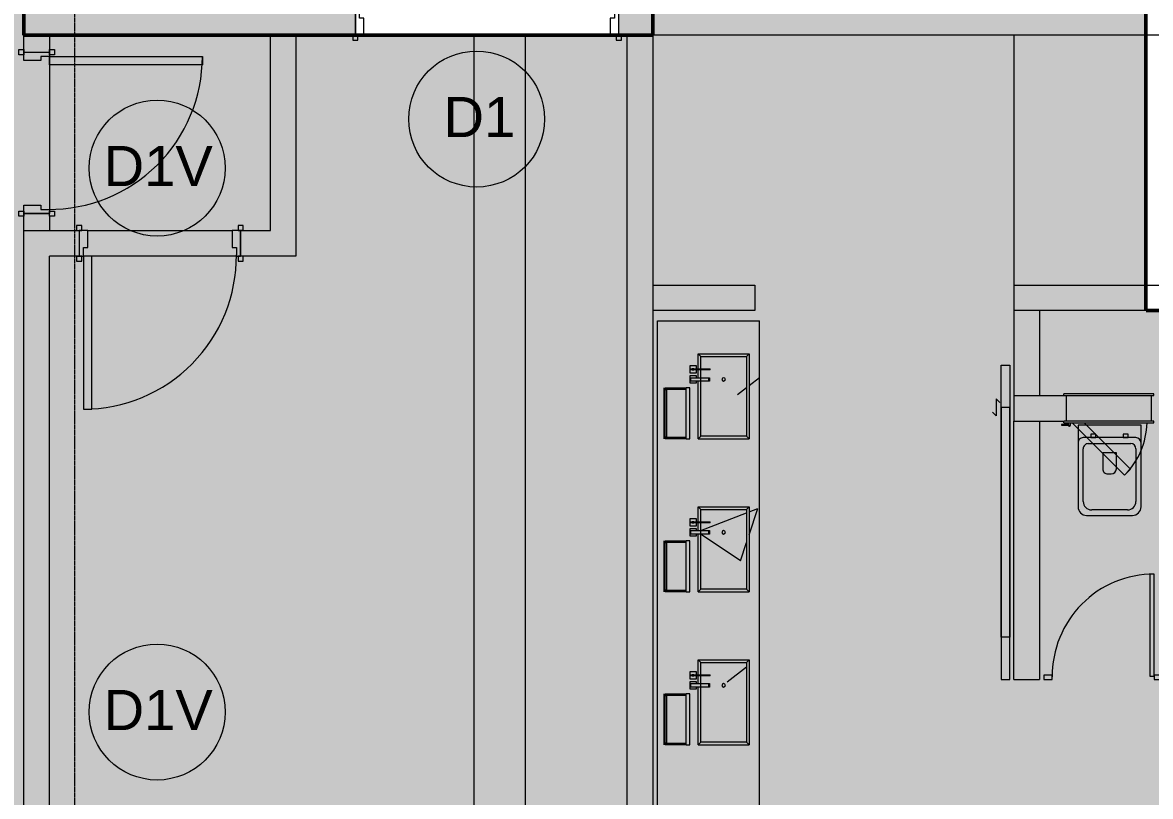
# Model space of a CAD drawing. Header units: millimetres. Extents: x 15878 to 679837, y -72324 to 391440.
# Drawn here: x 189474 to 196110, y 45479 to 50031 of the extents above; entities that cross this region are included whole.
import ezdxf

# ---------------------------------------------------------------- set-up
doc = ezdxf.new("R2010")
doc.units = ezdxf.units.MM
doc.linetypes.add('Demolished', pattern=[4.8, 3.2, -1.6])
doc.linetypes.add('Grid Line__1_200_', pattern=[10.5, 6, -1.5, 1.5, -1.5])
for name, color, linetype, lineweight in [('A-DETL', 90, 'Continuous', 5), ('A-DETL-GENF', 92, 'Continuous', 5), ('A-DETL-THIN', 151, 'Continuous', 5), ('A-DOOR', 31, 'Continuous', 5), ('A-DOOR-FRAM', 31, 'Continuous', 5), ('A-FLOR', 192, 'Continuous', 5), ('A-GENM', 13, 'Continuous', 5), ('A-WALL', 113, 'Continuous', 5), ('A-WALL-PATT', 111, 'Continuous', 18), ('G-ANNO-TEXT', 231, 'Continuous', 5), ('P-SANR-FIXT', 6, 'Continuous', 5), ('S-GRID', 1, 'Continuous', 5)]:
    doc.layers.add(name, color=color, linetype=linetype, lineweight=lineweight)
doc.styles.add('Swis721 BT_2', font='swiss.ttf', dxfattribs={"height": 236.51772})
pattern_1 = [(50, (114192.5, 0), (3643.68, -318.78), [381, -4191]), (355, (114192.5, 0), (-704.86, 3821.14), [304.8, -3352.8]), (100.451, (114496, -26.6), (2938.85, 3502.33), [323.8, -3561.8]), (46.184, (114192.5, 1016), (5421.58, -840.86), [571.5, -6286.5]), (96.636, (114644.3, 946), (4748.05, 4948.55), [485.7, -5342.7]), (351.184, (114192.5, 1016), (4748.1, 4948.5), [457.2, -5029.2]), (21, (114700.5, 762), (3032.29, -2045.3), [381, -4191]), (326, (114700.5, 762), (1236.04, 3683.76), [304.8, -3352.8]), (71.451, (114953.2, 591.6), (4268.34, 1638.42), [323.8, -3561.8]), (37.5, (114192.5, 0), (61.772, 1691.1), [167.64, -3144.52, 167.64, -3235.96, -3365.5]), (37.5, (114192.5, 0), (61.772, 1691.1), [-6715.76, 167.64, -3197.86]), (7.5, (114192.5, 0), (1336.393, 2003.61), [167.64, -1772.92, 167.64, -3068.32, -1282.7]), (7.5, (114192.5, 0), (1336.393, 2003.61), [-5176.52, 167.64, -1115.06]), (327.5, (113059.7, 0), (2711.818, -114.579), [167.64, -1102.36, 167.64, -3794.76, -5257.8]), (327.5, (113059.7, 0), (2711.818, -114.579), [-5232.4, 167.64, -5090.16]), (317.5, (112551.7, 0), (2962.586, 508.533), [167.64, -1483.36, 167.64, -2463.8, -3733.8]), (317.5, (112551.7, 0), (2962.586, 508.533), [-4282.44, 167.64, -3566.16])]
pattern_2 = [(50, (114192.5, 0), (3643.68, -318.78), [381, -4191]), (355, (114192.5, 0), (-704.86, 3821.14), [304.8, -3352.8]), (100.451, (114496, -26.6), (2938.85, 3502.33), [323.8, -3561.8]), (46.184, (114192.5, 1016), (5421.58, -840.86), [571.5, -6286.5]), (96.636, (114644.3, 946), (4748.05, 4948.55), [485.7, -5342.7]), (351.184, (114192.5, 1016), (4748.1, 4948.5), [457.2, -5029.2]), (21, (114700.5, 762), (3032.29, -2045.3), [381, -4191]), (326, (114700.5, 762), (1236.04, 3683.76), [304.8, -3352.8]), (71.451, (114953.2, 591.6), (4268.34, 1638.42), [323.8, -3561.8]), (37.5, (114192.5, 0), (61.772, 1691.1), [167.64, -3144.52, 167.64, -3235.96, -3365.5]), (37.5, (114192.5, 0), (61.772, 1691.1), [-6715.76, 167.64, -3197.86]), (7.5, (114192.5, 0), (1336.393, 2003.61), [167.64, -1772.92, 167.64, -3068.32, -1282.7]), (7.5, (114192.5, 0), (1336.393, 2003.61), [-5176.52, 167.64, -1115.06]), (327.5, (113059.7, 0), (2711.818, -114.579), [167.64, -1102.36, 167.64, -3794.76, -5257.8]), (327.5, (113059.7, 0), (2711.818, -114.579), [-5232.4, 167.64, -5090.16]), (317.5, (112551.7, 0), (2962.586, 508.533), [167.64, -1483.36, 167.64, -2463.8, -3733.8]), (317.5, (112551.7, 0), (2962.586, 508.533), [-4282.44, 167.64, -3566.16])]

# ---------------------------------------------------------------- blocks, each defined once
blk = doc.blocks.new('DLN_Partition Door - 600x2100_100x25 _WH_GH_-15328233-G_F')
at = {"layer": 'A-DOOR', "color": 253}
for p, q in [((20, -509.1), (20, -534.1)), ((620, -509.1), (20, -509.1)), ((620, -534.1), (620, -509.1)), ((20, -534.1), (620, -534.1))]:
    blk.add_line(p, q, dxfattribs=at)
blk.add_arc((20, -534.1), 600, 0, 90.5, dxfattribs=at)
at = {"layer": 'P-SANR-FIXT', "color": 253}
for p, q in [((25, 115.9), (0, 115.9)), ((0, 115.9), (0, 65.9)), ((25, 65.9), (25, 115.9)), ((0, 65.9), (25, 65.9)), ((25, -534.1), (0, -534.1)), ((0, -534.1), (0, -684.1)), ((25, -684.1), (25, -534.1)), ((0, -684.1), (25, -684.1))]:
    blk.add_line(p, q, dxfattribs=at)
blk = doc.blocks.new('DLN_Toilet - DLN_Toilet-12122835-G_F')
at = {"layer": 'P-SANR-FIXT', "color": 253}
for p, q in [((135, 700), (-135, 700)), ((-105, 667.8), (105.2, 667.8)), ((-185, 650), (-185, 272.8)), ((-155, 307.8), (-155, 617.8)), ((155.2, 617.8), (155.2, 307.8)), ((185, 272.8), (185, 650)), ((-40, 426.5), (-40, 331.7)), ((10, 456.5), (-10, 456.5)), ((40, 331.7), (40, 426.5)), ((-185, 272.8), (-185, 170)), ((125.2, 277.8), (-125, 277.8)), ((-40, 331.7), (40, 331.7)), ((185, 170), (185, 272.8)), ((-155, 242.8), (155, 242.8)), ((-80, 242.8), (-110, 242.8)), ((-110, 242.8), (-110, 222.8)), ((-110, 222.8), (-80, 222.8)), ((-80, 222.8), (-80, 242.8)), ((110, 242.8), (80, 242.8)), ((80, 242.8), (80, 222.8)), ((80, 222.8), (110, 222.8)), ((110, 222.8), (110, 242.8)), ((-185, 170), (185, 170))]:
    blk.add_line(p, q, dxfattribs=at)
for centre, radius, start, end in [((-135, 650), 50, 90, 180), ((-105, 617.8), 50, 90, 180), ((105.2, 617.8), 50, 0, 90), ((135, 650), 50, 0, 90), ((-10, 426.5), 30, 90, 180), ((10, 426.5), 30, 360, 90), ((-155, 272.8), 30, 180, 270), ((-125, 307.8), 30, 180, 270), ((125.2, 307.8), 30, 270, 0), ((155, 272.8), 30, 270, 0)]:
    blk.add_arc(centre, radius, start, end, dxfattribs=at)
blk = doc.blocks.new('DLN-Single Door__X02_ - _M06_ 900 x 2450 _WH_-16930746-G_F')
at = {"layer": 'A-DOOR', "color": 253}
for p, q in [((-460, 105), (-490, 105)), ((-490, 105), (-490, 75)), ((-490, 75), (-475, 75)), ((-475, 75), (-460, 75)), ((-460, 75), (-460, 105)), ((490, 105), (460, 105)), ((460, 105), (460, 75)), ((460, 75), (475, 75)), ((475, 75), (490, 75)), ((490, 75), (490, 105)), ((-475, -75), (-490, -75)), ((-490, -75), (-490, -105)), ((-490, -105), (-460, -105)), ((-460, -75), (-475, -75)), ((-460, -105), (-460, -75)), ((-400, -75), (-450, -75)), ((-450, -75), (-450, -975)), ((-400, -975), (-400, -75)), ((475, -75), (460, -75)), ((460, -75), (460, -105)), ((460, -105), (490, -105)), ((490, -75), (475, -75)), ((490, -105), (490, -75)), ((-450, -975), (-400, -975))]:
    blk.add_line(p, q, dxfattribs=at)
blk.add_arc((-450, -75), 900, 270, 0.5, dxfattribs=at)
at = {"layer": 'A-DOOR-FRAM', "color": 253}
for p, q in [((-425, 75), (-475, 75)), ((-475, 75), (-475, -75)), ((-425, -25), (-425, 75)), ((425, 75), (425, -25)), ((475, 75), (425, 75)), ((475, -75), (475, 75)), ((-450, -75), (-450, -25)), ((-450, -25), (-425, -25)), ((425, -25), (450, -25)), ((450, -25), (450, -75)), ((-475, -75), (-450, -75)), ((450, -75), (475, -75))]:
    blk.add_line(p, q, dxfattribs=at)
blk = doc.blocks.new('DLN-Double Door__X03_ - _M15_1500 x 2450 _WH_-16954916-G_F')
at = {"layer": 'A-DOOR', "color": 253}
for p, q in [((-700, -75), (-750, -75)), ((-750, -75), (-750, -825)), ((-700, -825), (-700, -75)), ((700, -75), (750, -75)), ((700, -825), (700, -75)), ((750, -75), (750, -825)), ((-750, -825), (-700, -825)), ((750, -825), (700, -825))]:
    blk.add_line(p, q, dxfattribs=at)
for centre, start, end in [((-750, -75), 270, 0.5), ((750, -75), 179.5, 270)]:
    blk.add_arc(centre, 750, start, end, dxfattribs=at)
at = {"layer": 'A-DOOR-FRAM', "color": 253}
for p, q in [((-760, 105), (-790, 105)), ((-790, 105), (-790, 75)), ((-790, 75), (-775, 75)), ((-775, 75), (-760, 75)), ((-725, 75), (-775, 75)), ((-775, 75), (-775, -75)), ((-760, 75), (-760, 105)), ((-725, -25), (-725, 75)), ((725, 75), (725, -25)), ((775, 75), (725, 75)), ((790, 105), (760, 105)), ((760, 105), (760, 75)), ((760, 75), (775, 75)), ((775, 75), (790, 75)), ((775, -75), (775, 75)), ((790, 75), (790, 105)), ((-750, -75), (-750, -25)), ((-750, -25), (-725, -25)), ((725, -25), (750, -25)), ((750, -25), (750, -75)), ((-775, -75), (-790, -75)), ((-790, -75), (-790, -105)), ((-790, -105), (-760, -105)), ((-760, -75), (-775, -75)), ((-775, -75), (-750, -75)), ((-760, -105), (-760, -75)), ((750, -75), (775, -75)), ((775, -75), (760, -75)), ((760, -75), (760, -105)), ((760, -105), (790, -105)), ((790, -75), (775, -75)), ((790, -105), (790, -75))]:
    blk.add_line(p, q, dxfattribs=at)
blk = doc.blocks.new('DLN_Silding Door - 1600x3000x50 _WHD_-18792919-G_F')
at = {"layer": 'A-DOOR', "color": 253}
for p, q in [((-1050.3, -600), (-1050.3, -550)), ((-1050.3, -550), (549.7, -550)), ((798.9, -550), (-801.1, -550)), ((-801.1, -550), (-801.1, -600)), ((549.7, -550), (549.7, -600)), ((798.9, -600), (798.9, -550)), ((549.7, -600), (-1050.3, -600)), ((-851.1, -630), (-829.9, -608.8)), ((-851.1, -630), (-751.1, -630)), ((-801.1, -600), (798.9, -600)), ((-751.1, -630), (-772.3, -651.2))]:
    blk.add_line(p, q, dxfattribs=at)
blk = doc.blocks.new('DLN_Counter _ Cabinet - DLN_Counter _ Cabinet-15606088-G_F')
at = {"layer": 'A-GENM', "color": 253}
for p, q in [((-235, 525), (235, 525)), ((-235, 255), (-235, 525)), ((235, 525), (235, 255)), ((235, 255), (-235, 255))]:
    blk.add_line(p, q, dxfattribs=at)
blk = doc.blocks.new('DLN_Counter _ Cabinet - DLN_Counter _ Cabinet-15606089-G_F')
at = {"layer": 'A-GENM', "color": 253}
for p, q in [((-235, 525), (235, 525)), ((-235, 255), (-235, 525)), ((235, 525), (235, 255)), ((235, 255), (-235, 255))]:
    blk.add_line(p, q, dxfattribs=at)
blk = doc.blocks.new('DLN-Access Panel__AP01_ - _AP04_ 450 x 650 _WH_-V654-G_F')
at = {"layer": 'A-DOOR', "color": 253}
for p, q in [((-265, 75), (-265, 85)), ((265, 85), (-265, 85)), ((-265, 75), (265, 75)), ((265, 75), (265, 85)), ((-240, -95), (-277.5, -95)), ((-277.5, -95), (-277.5, -100)), ((-277.5, -100), (-239.6, -100)), ((-265, -85), (-265, -78.1)), ((-265, -85), (265, -85)), ((265, -75), (-262.7, -75)), ((-240, -85), (-240, -97.5)), ((-225, -97.5), (-225, -85)), ((-215, -85), (93.2, -393.2)), ((128.6, -357.8), (-144.3, -85)), ((265, -85), (265, -75)), ((93.2, -393.2), (128.6, -357.8))]:
    blk.add_line(p, q, dxfattribs=at)
for centre, radius, start, end in [((-232.5, -97.5), 7.5, 180, 0), ((-232.5, -97.5), 7.5, 195, 0), ((-232.5, -97.5), 7.5, 199.47122, 360), ((-232.5, -97.5), 7.5, 199.47122, 360), ((-232.5, -97.5), 2, 180, 360), ((-232.5, -97.5), 2, 180, 360), ((-225, -75), 450, 315, 358.68242)]:
    blk.add_arc(centre, radius, start, end, dxfattribs=at)
at = {"layer": 'A-DOOR-FRAM', "color": 253}
for p, q in [((-250, 75), (-250, -75)), ((250, 75), (250, -75))]:
    blk.add_line(p, q, dxfattribs=at)
blk = doc.blocks.new('DLN-Single Door__X02_ - _M06a_ 900 x 2450 _WH_-16930747-G_F')
at = {"layer": 'A-DOOR', "color": 253}
for p, q in [((-450, 975), (-400, 975)), ((-450, 75), (-450, 975)), ((-400, 975), (-400, 75)), ((-490, 105), (-460, 105)), ((-490, 75), (-490, 105)), ((-475, 75), (-490, 75)), ((-460, 75), (-475, 75)), ((-460, 105), (-460, 75)), ((-400, 75), (-450, 75)), ((460, 75), (460, 105)), ((460, 105), (490, 105)), ((475, 75), (460, 75)), ((490, 75), (475, 75)), ((490, 105), (490, 75)), ((-490, -75), (-475, -75)), ((-490, -105), (-490, -75)), ((-460, -105), (-490, -105)), ((-475, -75), (-460, -75)), ((-460, -75), (-460, -105)), ((460, -105), (460, -75)), ((460, -75), (475, -75)), ((490, -105), (460, -105)), ((475, -75), (490, -75)), ((490, -75), (490, -105))]:
    blk.add_line(p, q, dxfattribs=at)
blk.add_arc((-450, 75), 900, 359.5, 90, dxfattribs=at)
at = {"layer": 'A-DOOR-FRAM', "color": 253}
for p, q in [((-475, 75), (-450, 75)), ((-475, -75), (-475, 75)), ((-450, 75), (-450, 25)), ((450, 75), (475, 75)), ((450, 25), (450, 75)), ((475, 75), (475, -75)), ((-450, 25), (-425, 25)), ((-425, 25), (-425, -75)), ((425, 25), (450, 25)), ((425, -75), (425, 25)), ((-425, -75), (-475, -75)), ((475, -75), (425, -75))]:
    blk.add_line(p, q, dxfattribs=at)

msp = doc.modelspace()

# ---------------------------------------------------------------- hatches: boundary and pattern name
at = {"layer": 'A-DETL-GENF', "transparency": 33554585}
h = msp.add_hatch(color=253, dxfattribs=at)
h.paths.add_polyline_path([(193031.8, 30457.5), (193031.8, 31607.5), (195106.8, 31607.5), (195106.8, 34107.5), (202306.8, 34107.5), (202306.8, 35797.5), (205331.8, 35797.5), (205331.8, 52007.5), (202831.8, 52007.5), (202831.8, 51406.3), (202231.8, 51406.3), (202231.8, 48337.5), (196081.8, 48337.5), (196081.8, 52057.5), (193181.8, 52057.5), (193181.8, 49957.5), (189481.8, 49957.5), (189481.8, 52057.5), (177431.8, 52057.5), (177431.8, 45607.5), (166981.8, 45607.5), (166981.8, 31607.5), (190881.8, 31607.5), (190881.8, 30457.5)], flags=0)
h.paths.add_polyline_path([(178081.8, 39607.5), (177481.8, 39607.5), (177481.8, 40207.5), (178081.8, 40207.5)], flags=0)
h.paths.add_polyline_path([(199881.8, 39607.5), (199881.8, 40207.5), (200481.8, 40207.5), (200481.8, 39607.5), (199984.4, 39607.5)], flags=0)
h.paths.add_polyline_path([(189481.8, 39607.5), (189481.8, 40207.5), (190081.8, 40207.5), (190081.8, 39607.5)], flags=0)
h.paths.add_polyline_path([(178081.8, 51407.5), (177481.8, 51407.5), (177481.8, 52007.5), (178081.8, 52007.5), (178081.8, 51515.3)], flags=0)
at = {"layer": 'A-GENM'}
h = msp.add_hatch(dxfattribs=at)
h.set_pattern_fill('FP_1984', color=253, style=0, pattern_type=2)
h.set_pattern_definition(pattern_1)
h.paths.add_polyline_path([(193748.8, 47582.5), (193808.8, 47582.5), (193808.8, 48277.5), (193208.8, 48277.5), (193208.8, 47582.5), (193248.8, 47582.5), (193253.8, 47882.5), (193398.8, 47882.5), (193398.8, 47582.5), (193448.8, 47582.5), (193448.8, 47922.5), (193438.8, 47922.5), (193438.8, 47912.5), (193398.8, 47912.5), (193398.8, 47952.5), (193438.8, 47952.5), (193438.8, 47942.5), (193448.8, 47942.5), (193448.8, 47988.7), (193438.8, 47988.7), (193438.8, 47971.2), (193398.8, 47971.2), (193398.8, 48011.2), (193438.8, 48011.2), (193438.8, 47993.7), (193448.8, 47993.7), (193448.8, 48082.5), (193748.8, 48082.5), (193748.8, 47775.4)], flags=0)
h = msp.add_hatch(dxfattribs=at)
h.set_pattern_fill('FP_1992', color=253, style=0, pattern_type=2)
h.set_pattern_definition(pattern_2)
h.paths.add_polyline_path([(193733.8, 47597.5), (193733.8, 48067.5), (193463.8, 48067.5), (193463.8, 47993.7), (193463.8, 47988.7), (193463.8, 47942.5), (193509.7, 47942.5), (193509.7, 47922.5), (193463.8, 47922.5), (193463.8, 47597.5)], flags=0)
h.paths.add_polyline_path([(193598.8, 47922.5), (193590.2, 47927.5), (193590.2, 47937.5), (193598.8, 47942.5), (193607.5, 47937.5), (193607.5, 47927.5), (193601.4, 47922.8)], flags=0)
h = msp.add_hatch(dxfattribs=at)
h.set_pattern_fill('FP_1984', color=253, style=0, pattern_type=2)
h.set_pattern_definition(pattern_1)
h.paths.add_polyline_path([(193808.8, 46682.5), (193808.8, 47582.5), (193208.8, 47582.5), (193208.8, 46682.5), (193248.8, 46682.5), (193253.8, 46982.5), (193398.8, 46982.5), (193398.8, 46682.5), (193448.8, 46682.5), (193448.8, 47022.5), (193438.8, 47022.5), (193438.8, 47012.5), (193398.8, 47012.5), (193398.8, 47052.5), (193438.8, 47052.5), (193438.8, 47042.5), (193448.8, 47042.5), (193448.8, 47088.7), (193438.8, 47088.7), (193438.8, 47071.2), (193398.8, 47071.2), (193398.8, 47111.2), (193438.8, 47111.2), (193438.8, 47093.7), (193448.8, 47093.7), (193448.8, 47182.5), (193748.8, 47182.5), (193748.8, 46682.5), (193775.6, 46682.5)], flags=0)
h = msp.add_hatch(dxfattribs=at)
h.set_pattern_fill('FP_1992', color=253, style=0, pattern_type=2)
h.set_pattern_definition(pattern_2)
h.paths.add_polyline_path([(193509.7, 46697.5), (193733.8, 46697.5), (193733.8, 47167.5), (193463.8, 47167.5), (193463.8, 47093.7), (193463.8, 47088.7), (193463.8, 47042.5), (193509.7, 47042.5), (193509.7, 47022.5), (193463.8, 47022.5), (193463.8, 46697.5)], flags=0)
h.paths.add_polyline_path([(193598.8, 47022.5), (193590.2, 47027.5), (193590.2, 47037.5), (193598.8, 47042.5), (193607.5, 47037.5), (193607.5, 47027.5), (193601.4, 47022.8)], flags=0)
h = msp.add_hatch(dxfattribs=at)
h.set_pattern_fill('FP_1984', color=253, style=0, pattern_type=2)
h.set_pattern_definition(pattern_1)
h.paths.add_polyline_path([(193808.8, 45782.5), (193808.8, 46682.5), (193208.8, 46682.5), (193208.8, 45782.5), (193248.8, 45782.5), (193253.8, 46082.5), (193398.8, 46082.5), (193398.8, 45782.5), (193448.8, 45782.5), (193448.8, 46122.5), (193438.8, 46122.5), (193438.8, 46112.5), (193398.8, 46112.5), (193398.8, 46152.5), (193438.8, 46152.5), (193438.8, 46142.5), (193448.8, 46142.5), (193448.8, 46188.7), (193438.8, 46188.7), (193438.8, 46171.2), (193398.8, 46171.2), (193398.8, 46211.2), (193438.8, 46211.2), (193438.8, 46193.7), (193448.8, 46193.7), (193448.8, 46282.5), (193748.8, 46279.5), (193748.8, 45782.5), (193775.6, 45782.5)], flags=0)
h = msp.add_hatch(dxfattribs=at)
h.set_pattern_fill('FP_1992', color=253, style=0, pattern_type=2)
h.set_pattern_definition(pattern_2)
h.paths.add_polyline_path([(193733.8, 45797.5), (193733.8, 46267.5), (193463.8, 46267.5), (193463.8, 46193.7), (193463.8, 46188.7), (193463.8, 46142.5), (193509.7, 46142.5), (193509.7, 46122.5), (193463.8, 46122.5), (193463.8, 45797.5)], flags=0)
h.paths.add_polyline_path([(193598.8, 46122.5), (193590.2, 46127.5), (193590.2, 46137.5), (193598.8, 46142.5), (193607.5, 46137.5), (193607.5, 46127.5), (193601.4, 46122.8)], flags=0)
at = {"layer": 'A-WALL-PATT', "transparency": 33554432}
h = msp.add_hatch(color=53, dxfattribs=at)
h.paths.add_polyline_path([(189631.8, 49957.5), (191431.8, 49957.5), (191431.8, 50107.5), (189481.8, 50107.5), (189481.8, 49957.5)], flags=0)
h.paths.add_polyline_path([(193031.8, 49957.5), (193181.8, 49957.5), (193181.8, 50107.5), (192981.8, 50107.5), (192981.8, 49957.5)], flags=0)
h = msp.add_hatch(color=53, dxfattribs=at)
h.paths.add_polyline_path([(189631.8, 40357.5), (189631.8, 48907.5), (189481.8, 48907.5), (189481.8, 40357.5)], flags=0)
h.paths.add_polyline_path([(189631.8, 49857.5), (189631.8, 49957.5), (189481.8, 49957.5), (189481.8, 49857.5), (189488, 49857.5)], flags=0)
for points in [[(191081.8, 48657.5), (191081.8, 49957.5), (190931.8, 49957.5), (190931.8, 48657.5)], [(193031.8, 38507.5), (193181.8, 38507.5), (193181.8, 49957.5), (193031.8, 49957.5), (193031.8, 38657.5)]]:
    msp.add_hatch(color=53, dxfattribs=at).paths.add_polyline_path(points, flags=0)
h = msp.add_hatch(color=53, dxfattribs=at)
h.paths.add_polyline_path([(190756.8, 48657.5), (190931.8, 48657.5), (190931.8, 48807.5), (190756.8, 48807.5)], flags=0)
h.paths.add_polyline_path([(189631.8, 48657.5), (189806.8, 48657.5), (189806.8, 48807.5), (189631.8, 48807.5)], flags=0)

# ---------------------------------------------------------------- linework, layer by layer
at = {"layer": 'A-DETL', "linetype": 'Demolished', "lineweight": 50}
for p, q in [((193181.8, 52057.5), (193181.8, 49957.5)), ((196081.8, 48337.5), (196081.8, 52057.5)), ((189481.8, 49957.5), (189481.8, 51407.5)), ((193181.8, 49957.5), (189481.8, 49957.5)), ((202231.8, 48337.5), (196081.8, 48337.5))]:
    msp.add_line(p, q, dxfattribs=at)
at = {"layer": 'A-DETL-THIN'}
for centre in [(192145.5, 49463.9), (190265.8, 49175.6), (190265.8, 45975.6)]:
    msp.add_circle(centre, 400, dxfattribs=at)
at = {"layer": 'A-FLOR'}
for p, q in [((189481.8, 49957.5), (189481.8, 51407.5)), ((190931.8, 49957.5), (189481.8, 49957.5)), ((189631.8, 49957.5), (189631.8, 49872.5)), ((190931.8, 48807.5), (190931.8, 49957.5)), ((192966.8, 49957.5), (191446.8, 49957.5)), ((192131.8, 38657.5), (192131.8, 49957.5)), ((192431.8, 49957.5), (192431.8, 38657.5)), ((195306.8, 49957.5), (195306.8, 47687.5)), ((197656.8, 49957.5), (196081.8, 49957.5)), ((189631.8, 49832.5), (189631.8, 48922.5)), ((189631.8, 48892.5), (189631.8, 48807.5)), ((189481.8, 40357.5), (189481.8, 48807.5)), ((189481.8, 48807.5), (189791.8, 48807.5)), ((189856.8, 48807.5), (190706.8, 48807.5)), ((190771.8, 48807.5), (190931.8, 48807.5)), ((189791.8, 48657.5), (189631.8, 48657.5)), ((190731.8, 48657.5), (189831.8, 48657.5)), ((191081.8, 48657.5), (190771.8, 48657.5)), ((195306.8, 48487.5), (199748.5, 48487.5)), ((195614.8, 47687.5), (195602.1, 47687.5))]:
    msp.add_line(p, q, dxfattribs=at)
at = {"layer": 'A-GENM', "color": 253}
for p, q in [((193208.8, 48277.5), (193808.8, 48277.5)), ((193208.8, 47582.5), (193208.8, 48277.5)), ((193808.8, 47582.5), (193808.8, 48277.5)), ((193448.8, 47993.7), (193448.8, 48082.5)), ((193448.8, 48082.5), (193748.8, 48082.5)), ((193748.8, 48082.5), (193748.8, 47582.5)), ((193438.8, 48011.2), (193398.8, 48011.2)), ((193398.8, 48011.2), (193398.8, 47971.2)), ((193403.8, 47993.7), (193413.8, 47993.7)), ((193403.8, 47993.7), (193403.8, 47988.7)), ((193413.8, 47988.7), (193403.8, 47988.7)), ((193413.8, 47996.2), (193423.8, 47996.2)), ((193413.8, 47986.2), (193413.8, 47996.2)), ((193413.8, 47988.7), (193413.8, 47993.7)), ((193423.8, 47986.2), (193413.8, 47986.2)), ((193423.8, 47996.2), (193423.8, 47986.2)), ((193423.8, 47993.7), (193423.8, 47988.7)), ((193423.8, 47993.7), (193518.8, 47993.7)), ((193518.8, 47988.7), (193423.8, 47988.7)), ((193438.8, 47993.7), (193438.8, 48011.2)), ((193438.8, 47971.2), (193438.8, 47988.7)), ((193448.8, 47942.5), (193448.8, 47988.7)), ((193518.8, 47988.7), (193518.8, 47993.7)), ((193398.8, 47971.2), (193438.8, 47971.2)), ((193438.8, 47952.5), (193398.8, 47952.5)), ((193398.8, 47952.5), (193398.8, 47912.5)), ((193406.3, 47942.5), (193509.7, 47942.5)), ((193406.3, 47922.5), (193406.3, 47942.5)), ((193509.7, 47922.5), (193406.3, 47922.5)), ((193438.8, 47942.5), (193438.8, 47952.5)), ((193438.8, 47912.5), (193438.8, 47922.5)), ((193448.8, 47582.5), (193448.8, 47922.5)), ((193509.7, 47942.5), (193514.8, 47942.5)), ((193509.7, 47942.5), (193509.7, 47922.5)), ((193514.8, 47922.5), (193509.7, 47922.5)), ((193514.8, 47942.5), (193514.8, 47922.5)), ((193248.8, 47582.5), (193248.8, 47882.5)), ((193253.8, 47882.5), (193378.8, 47882.5)), ((193253.8, 47872.5), (193253.8, 47882.5)), ((193253.8, 47872.5), (193263.8, 47872.5)), ((193253.8, 47592.5), (193253.8, 47872.5)), ((193378.8, 47872.5), (193253.8, 47872.5)), ((193263.8, 47592.5), (193263.8, 47872.5)), ((193378.8, 47872.5), (193378.8, 47882.5)), ((193398.8, 47882.5), (193378.8, 47882.5)), ((193378.8, 47582.5), (193378.8, 47882.5)), ((193398.8, 47912.5), (193438.8, 47912.5)), ((193398.8, 47582.5), (193398.8, 47882.5)), ((193208.8, 46682.5), (193208.8, 47582.5)), ((193263.8, 47592.5), (193253.8, 47592.5)), ((193253.8, 47592.5), (193378.8, 47592.5)), ((193253.8, 47582.5), (193253.8, 47592.5)), ((193378.8, 47582.5), (193253.8, 47582.5)), ((193378.8, 47582.5), (193378.8, 47592.5)), ((193378.8, 47582.5), (193398.8, 47582.5)), ((193448.8, 47582.5), (193748.8, 47582.5)), ((193808.8, 46682.5), (193808.8, 47582.5)), ((193448.8, 47093.7), (193448.8, 47182.5)), ((193448.8, 47182.5), (193748.8, 47182.5)), ((193748.8, 47182.5), (193748.8, 46682.5)), ((193438.8, 47111.2), (193398.8, 47111.2)), ((193398.8, 47111.2), (193398.8, 47071.2)), ((193398.8, 47071.2), (193438.8, 47071.2)), ((193438.8, 47052.5), (193398.8, 47052.5)), ((193398.8, 47052.5), (193398.8, 47012.5)), ((193403.8, 47093.7), (193413.8, 47093.7)), ((193403.8, 47093.7), (193403.8, 47088.7)), ((193413.8, 47088.7), (193403.8, 47088.7)), ((193413.8, 47096.2), (193423.8, 47096.2)), ((193413.8, 47086.2), (193413.8, 47096.2)), ((193413.8, 47088.7), (193413.8, 47093.7)), ((193423.8, 47086.2), (193413.8, 47086.2)), ((193423.8, 47096.2), (193423.8, 47086.2)), ((193423.8, 47093.7), (193423.8, 47088.7)), ((193423.8, 47093.7), (193518.8, 47093.7)), ((193518.8, 47088.7), (193423.8, 47088.7)), ((193438.8, 47093.7), (193438.8, 47111.2)), ((193438.8, 47071.2), (193438.8, 47088.7)), ((193438.8, 47042.5), (193438.8, 47052.5)), ((193448.8, 47042.5), (193448.8, 47088.7)), ((193518.8, 47088.7), (193518.8, 47093.7)), ((193398.8, 47012.5), (193438.8, 47012.5)), ((193406.3, 47042.5), (193509.7, 47042.5)), ((193406.3, 47022.5), (193406.3, 47042.5)), ((193509.7, 47022.5), (193406.3, 47022.5)), ((193438.8, 47012.5), (193438.8, 47022.5)), ((193448.8, 46682.5), (193448.8, 47022.5)), ((193509.7, 47042.5), (193514.8, 47042.5)), ((193509.7, 47042.5), (193509.7, 47022.5)), ((193514.8, 47022.5), (193509.7, 47022.5)), ((193514.8, 47042.5), (193514.8, 47022.5)), ((193248.8, 46682.5), (193248.8, 46982.5)), ((193253.8, 46982.5), (193378.8, 46982.5)), ((193253.8, 46972.5), (193253.8, 46982.5)), ((193253.8, 46972.5), (193263.8, 46972.5)), ((193253.8, 46692.5), (193253.8, 46972.5)), ((193378.8, 46972.5), (193253.8, 46972.5)), ((193263.8, 46692.5), (193263.8, 46972.5)), ((193378.8, 46972.5), (193378.8, 46982.5)), ((193398.8, 46982.5), (193378.8, 46982.5)), ((193378.8, 46682.5), (193378.8, 46982.5)), ((193398.8, 46682.5), (193398.8, 46982.5)), ((193208.8, 45782.5), (193208.8, 46682.5)), ((193263.8, 46692.5), (193253.8, 46692.5)), ((193253.8, 46692.5), (193378.8, 46692.5)), ((193253.8, 46682.5), (193253.8, 46692.5)), ((193378.8, 46682.5), (193253.8, 46682.5)), ((193378.8, 46682.5), (193378.8, 46692.5)), ((193378.8, 46682.5), (193398.8, 46682.5)), ((193448.8, 46682.5), (193748.8, 46682.5)), ((193808.8, 45782.5), (193808.8, 46682.5)), ((193448.8, 46193.7), (193448.8, 46282.5)), ((193448.8, 46282.5), (193748.8, 46282.5)), ((193748.8, 46282.5), (193748.8, 45782.5)), ((193438.8, 46211.2), (193398.8, 46211.2)), ((193398.8, 46211.2), (193398.8, 46171.2)), ((193403.8, 46193.7), (193413.8, 46193.7)), ((193403.8, 46193.7), (193403.8, 46188.7)), ((193413.8, 46188.7), (193403.8, 46188.7)), ((193413.8, 46196.2), (193423.8, 46196.2)), ((193413.8, 46186.2), (193413.8, 46196.2)), ((193413.8, 46188.7), (193413.8, 46193.7)), ((193423.8, 46196.2), (193423.8, 46186.2)), ((193423.8, 46193.7), (193423.8, 46188.7)), ((193423.8, 46193.7), (193518.8, 46193.7)), ((193518.8, 46188.7), (193423.8, 46188.7)), ((193438.8, 46193.7), (193438.8, 46211.2)), ((193438.8, 46171.2), (193438.8, 46188.7)), ((193448.8, 46142.5), (193448.8, 46188.7)), ((193518.8, 46188.7), (193518.8, 46193.7)), ((193398.8, 46171.2), (193438.8, 46171.2)), ((193438.8, 46152.5), (193398.8, 46152.5)), ((193398.8, 46152.5), (193398.8, 46112.5)), ((193406.3, 46142.5), (193509.7, 46142.5)), ((193406.3, 46122.5), (193406.3, 46142.5)), ((193509.7, 46122.5), (193406.3, 46122.5)), ((193423.8, 46186.2), (193413.8, 46186.2)), ((193438.8, 46142.5), (193438.8, 46152.5)), ((193438.8, 46112.5), (193438.8, 46122.5)), ((193448.8, 45782.5), (193448.8, 46122.5)), ((193509.7, 46142.5), (193514.8, 46142.5)), ((193509.7, 46142.5), (193509.7, 46122.5)), ((193514.8, 46122.5), (193509.7, 46122.5)), ((193514.8, 46142.5), (193514.8, 46122.5)), ((193248.8, 45782.5), (193248.8, 46082.5)), ((193253.8, 46082.5), (193378.8, 46082.5)), ((193253.8, 46072.5), (193253.8, 46082.5)), ((193253.8, 46072.5), (193263.8, 46072.5)), ((193253.8, 45792.5), (193253.8, 46072.5)), ((193378.8, 46072.5), (193253.8, 46072.5)), ((193263.8, 45792.5), (193263.8, 46072.5)), ((193378.8, 46072.5), (193378.8, 46082.5)), ((193398.8, 46082.5), (193378.8, 46082.5)), ((193378.8, 45782.5), (193378.8, 46082.5)), ((193398.8, 46112.5), (193438.8, 46112.5)), ((193398.8, 45782.5), (193398.8, 46082.5)), ((193263.8, 45792.5), (193253.8, 45792.5)), ((193253.8, 45792.5), (193378.8, 45792.5)), ((193253.8, 45782.5), (193253.8, 45792.5)), ((193378.8, 45782.5), (193378.8, 45792.5)), ((193208.8, 44882.5), (193208.8, 45782.5)), ((193378.8, 45782.5), (193253.8, 45782.5)), ((193378.8, 45782.5), (193398.8, 45782.5)), ((193448.8, 45782.5), (193748.8, 45782.5)), ((193808.8, 44882.5), (193808.8, 45782.5))]:
    msp.add_line(p, q, dxfattribs=at)
for centre, start, end in [((193598.8, 47932.5), 90, 270), ((193598.8, 47932.5), 270, 90), ((193598.8, 47032.5), 90, 270), ((193598.8, 47032.5), 270, 90), ((193598.8, 46132.5), 90, 270), ((193598.8, 46132.5), 270, 90)]:
    msp.add_arc(centre, 10, start, end, dxfattribs=at)
for points, knots in [([(193463.8, 48067.5), (193462.5, 48068.8), (193460.5, 48070.8), (193458.1, 48073.2), (193456.6, 48074.7), (193455.5, 48075.8), (193454.4, 48076.9), (193453.4, 48077.9), (193452.5, 48078.8), (193451.7, 48079.6), (193450.8, 48080.5), (193449.9, 48081.4), (193449.1, 48082.2), (193448.8, 48082.5), (193448.8, 48082.5)], [0, 0, 0, 0, 0.166667, 0.25, 0.333333, 0.375, 0.416667, 0.5, 0.541667, 0.583333, 0.666667, 0.75, 0.833333, 1, 1, 1, 1]), ([(193748.8, 48082.5), (193748.8, 48082.5), (193748.6, 48082.2), (193747.7, 48081.4), (193746.8, 48080.5), (193745.9, 48079.6), (193745.1, 48078.8), (193744.2, 48077.9), (193743.2, 48076.9), (193742.1, 48075.8), (193741, 48074.7), (193739.6, 48073.2), (193737.1, 48070.8), (193735.2, 48068.8), (193733.8, 48067.5)], [-1, -1, -1, -1, -0.833333, -0.75, -0.666667, -0.583333, -0.541667, -0.5, -0.416667, -0.375, -0.333333, -0.25, -0.166667, 0, 0, 0, 0]), ([(193463.8, 47597.5), (193462.5, 47596.2), (193460.5, 47594.2), (193458.1, 47591.7), (193456.6, 47590.3), (193455.5, 47589.1), (193454.4, 47588.1), (193453.4, 47587.1), (193452.5, 47586.2), (193451.7, 47585.4), (193450.8, 47584.5), (193449.9, 47583.6), (193449.1, 47582.7), (193448.8, 47582.5), (193448.8, 47582.5)], [0, 0, 0, 0, 0.166667, 0.25, 0.333333, 0.375, 0.416667, 0.5, 0.541667, 0.583333, 0.666667, 0.75, 0.833333, 1, 1, 1, 1]), ([(193733.8, 47597.5), (193735.1, 47596.1), (193737.1, 47594.2), (193739.6, 47591.7), (193741, 47590.3), (193742.2, 47589.2), (193743.2, 47588.1), (193744.2, 47587.1), (193745.1, 47586.2), (193745.9, 47585.4), (193746.8, 47584.5), (193747.7, 47583.6), (193748.6, 47582.7), (193748.8, 47582.5), (193748.8, 47582.5)], [0, 0, 0, 0, 0.166667, 0.25, 0.333333, 0.375, 0.416667, 0.5, 0.541667, 0.583333, 0.666667, 0.75, 0.833333, 1, 1, 1, 1]), ([(193463.8, 47167.5), (193462.5, 47168.8), (193460.5, 47170.8), (193458.1, 47173.2), (193456.6, 47174.7), (193455.5, 47175.8), (193454.4, 47176.9), (193453.4, 47177.9), (193452.5, 47178.8), (193451.7, 47179.6), (193450.8, 47180.5), (193449.9, 47181.4), (193449.1, 47182.2), (193448.8, 47182.5), (193448.8, 47182.5)], [0, 0, 0, 0, 0.166667, 0.25, 0.333333, 0.375, 0.416667, 0.5, 0.541667, 0.583333, 0.666667, 0.75, 0.833333, 1, 1, 1, 1]), ([(193748.8, 47182.5), (193748.8, 47182.5), (193748.6, 47182.2), (193747.7, 47181.4), (193746.8, 47180.5), (193745.9, 47179.6), (193745.1, 47178.8), (193744.2, 47177.9), (193743.2, 47176.9), (193742.1, 47175.8), (193741, 47174.7), (193739.6, 47173.2), (193737.1, 47170.8), (193735.2, 47168.8), (193733.8, 47167.5)], [-1, -1, -1, -1, -0.833333, -0.75, -0.666667, -0.583333, -0.541667, -0.5, -0.416667, -0.375, -0.333333, -0.25, -0.166667, 0, 0, 0, 0]), ([(193463.8, 46697.5), (193462.5, 46696.2), (193460.5, 46694.2), (193458.1, 46691.7), (193456.6, 46690.3), (193455.5, 46689.1), (193454.4, 46688.1), (193453.4, 46687.1), (193452.5, 46686.2), (193451.7, 46685.4), (193450.8, 46684.5), (193449.9, 46683.6), (193449.1, 46682.7), (193448.8, 46682.5), (193448.8, 46682.5)], [0, 0, 0, 0, 0.166667, 0.25, 0.333333, 0.375, 0.416667, 0.5, 0.541667, 0.583333, 0.666667, 0.75, 0.833333, 1, 1, 1, 1]), ([(193733.8, 46697.5), (193735.1, 46696.1), (193737.1, 46694.2), (193739.6, 46691.7), (193741, 46690.3), (193742.2, 46689.2), (193743.2, 46688.1), (193744.2, 46687.1), (193745.1, 46686.2), (193745.9, 46685.4), (193746.8, 46684.5), (193747.7, 46683.6), (193748.6, 46682.7), (193748.8, 46682.5), (193748.8, 46682.5)], [0, 0, 0, 0, 0.166667, 0.25, 0.333333, 0.375, 0.416667, 0.5, 0.541667, 0.583333, 0.666667, 0.75, 0.833333, 1, 1, 1, 1]), ([(193463.8, 46267.5), (193462.5, 46268.8), (193460.5, 46270.8), (193458.1, 46273.2), (193456.6, 46274.7), (193455.5, 46275.8), (193454.4, 46276.9), (193453.4, 46277.9), (193452.5, 46278.8), (193451.7, 46279.6), (193450.8, 46280.5), (193449.9, 46281.4), (193449.1, 46282.2), (193448.8, 46282.5), (193448.8, 46282.5)], [0, 0, 0, 0, 0.166667, 0.25, 0.333333, 0.375, 0.416667, 0.5, 0.541667, 0.583333, 0.666667, 0.75, 0.833333, 1, 1, 1, 1]), ([(193748.8, 46282.5), (193748.8, 46282.5), (193748.6, 46282.2), (193747.7, 46281.4), (193746.8, 46280.5), (193745.9, 46279.6), (193745.1, 46278.8), (193744.2, 46277.9), (193743.2, 46276.9), (193742.1, 46275.8), (193741, 46274.7), (193739.6, 46273.2), (193737.1, 46270.8), (193735.2, 46268.8), (193733.8, 46267.5)], [-1, -1, -1, -1, -0.833333, -0.75, -0.666667, -0.583333, -0.541667, -0.5, -0.416667, -0.375, -0.333333, -0.25, -0.166667, 0, 0, 0, 0]), ([(193463.8, 45797.5), (193462.5, 45796.2), (193460.5, 45794.2), (193458.1, 45791.7), (193456.6, 45790.3), (193455.5, 45789.1), (193454.4, 45788.1), (193453.4, 45787.1), (193452.5, 45786.2), (193451.7, 45785.4), (193450.8, 45784.5), (193449.9, 45783.6), (193449.1, 45782.7), (193448.8, 45782.5), (193448.8, 45782.5)], [0, 0, 0, 0, 0.166667, 0.25, 0.333333, 0.375, 0.416667, 0.5, 0.541667, 0.583333, 0.666667, 0.75, 0.833333, 1, 1, 1, 1]), ([(193733.8, 45797.5), (193735.1, 45796.1), (193737.1, 45794.2), (193739.6, 45791.7), (193741, 45790.3), (193742.2, 45789.2), (193743.2, 45788.1), (193744.2, 45787.1), (193745.1, 45786.2), (193745.9, 45785.4), (193746.8, 45784.5), (193747.7, 45783.6), (193748.6, 45782.7), (193748.8, 45782.5), (193748.8, 45782.5)], [0, 0, 0, 0, 0.166667, 0.25, 0.333333, 0.375, 0.416667, 0.5, 0.541667, 0.583333, 0.666667, 0.75, 0.833333, 1, 1, 1, 1])]:
    msp.add_open_spline(points, degree=3, knots=knots, dxfattribs=at)
at = {"layer": 'A-WALL', "color": 253}
for p, q in [((193181.8, 52007.5), (193181.8, 42852.5)), ((191431.8, 49957.5), (191431.8, 50107.5)), ((192981.8, 49957.5), (192981.8, 50107.5)), ((189481.8, 49857.5), (189481.8, 49957.5)), ((191431.8, 49957.5), (190931.8, 49957.5)), ((191081.8, 49957.5), (191081.8, 48657.5)), ((196081.8, 49957.5), (192981.8, 49957.5)), ((193031.8, 38657.5), (193031.8, 49957.5)), ((189481.8, 49857.5), (189631.8, 49857.5)), ((189631.8, 49872.5), (189631.8, 49857.5)), ((189481.8, 48807.5), (189481.8, 48907.5)), ((189481.8, 48907.5), (189631.8, 48907.5)), ((189631.8, 48892.5), (189631.8, 48907.5)), ((189791.8, 48807.5), (189806.8, 48807.5)), ((189806.8, 48807.5), (189806.8, 48657.5)), ((190771.8, 48807.5), (190756.8, 48807.5)), ((190756.8, 48807.5), (190756.8, 48657.5)), ((189631.8, 40357.5), (189631.8, 48657.5)), ((189791.8, 48657.5), (189806.8, 48657.5)), ((190771.8, 48657.5), (190756.8, 48657.5)), ((193181.8, 48487.5), (193781.8, 48487.5)), ((193781.8, 48487.5), (193781.8, 48337.5)), ((193781.8, 48337.5), (193181.8, 48337.5)), ((203281.8, 48337.5), (195306.8, 48337.5)), ((195456.8, 48337.5), (195456.8, 47837.5)), ((195306.8, 47837.5), (195599.8, 47837.5)), ((195306.8, 46167.5), (195306.8, 47687.5)), ((195306.8, 47687.5), (195599.8, 47687.5)), ((195456.8, 47687.5), (195456.8, 46167.5)), ((195306.8, 46167.5), (195456.8, 46167.5))]:
    msp.add_line(p, q, dxfattribs=at)
at = {"layer": 'S-GRID', "color": 254, "linetype": 'Grid Line__1_200_'}
msp.add_line((189781.8, 32297.4), (189781.8, 64076.9), dxfattribs=at)

# ---------------------------------------------------------------- block references
at = {"layer": 'A-DOOR', "color": 253}
for name, p, rotation in [('DLN-Double Door__X03_ - _M15_1500 x 2450 _WH_-16954916-G_F', (192206.8, 50032.5), 180), ('DLN-Single Door__X02_ - _M06a_ 900 x 2450 _WH_-16930747-G_F', (189556.8, 49382.5), 270), ('DLN_Silding Door - 1600x3000x50 _WHD_-18792919-G_F', (195831.8, 46966.4), 270.0000000000003)]:
    msp.add_blockref(name, p, dxfattribs=dict(at, rotation=rotation))
for name, p in [('DLN-Single Door__X02_ - _M06_ 900 x 2450 _WH_-16930746-G_F', (190281.8, 48732.5)), ('DLN-Access Panel__AP01_ - _AP04_ 450 x 650 _WH_-V654-G_F', (195864.8, 47762.5))]:
    msp.add_blockref(name, p, dxfattribs=at)
at = {"layer": 'A-GENM', "color": 253, "rotation": 269.9999999999998}
for name, p in [('DLN_Counter _ Cabinet - DLN_Counter _ Cabinet-15606089-G_F', (193208.8, 47832.5)), ('DLN_Counter _ Cabinet - DLN_Counter _ Cabinet-15606088-G_F', (193208.8, 46932.5)), ('DLN_Counter _ Cabinet - DLN_Counter _ Cabinet-15606088-G_F', (193208.8, 46032.5))]:
    msp.add_blockref(name, p, dxfattribs=at)
at = {"layer": 'P-SANR-FIXT', "color": 253}
for name, p, rotation in [('DLN_Toilet - DLN_Toilet-12122835-G_F', (195869.3, 47832.5), 180), ('DLN_Partition Door - 600x2100_100x25 _WH_GH_-15328233-G_F', (195597.7, 46167.5), 90.0000000000002)]:
    msp.add_blockref(name, p, dxfattribs=dict(at, rotation=rotation))

# ---------------------------------------------------------------- texts
at = {"layer": 'G-ANNO-TEXT', "color": 7, "char_height": 236.52, "attachment_point": 1, "line_spacing_factor": 1.00667, "style": 'Swis721 BT_2'}
for s, insert, width in [('D1', (191950.3, 49594), 495), ('D1V', (189950.5, 49305.7), 738), ('D1V', (189950.5, 46105.7), 738)]:
    msp.add_mtext(s, dxfattribs=dict(at, insert=insert, width=width))

doc.saveas('drawing.dxf')
